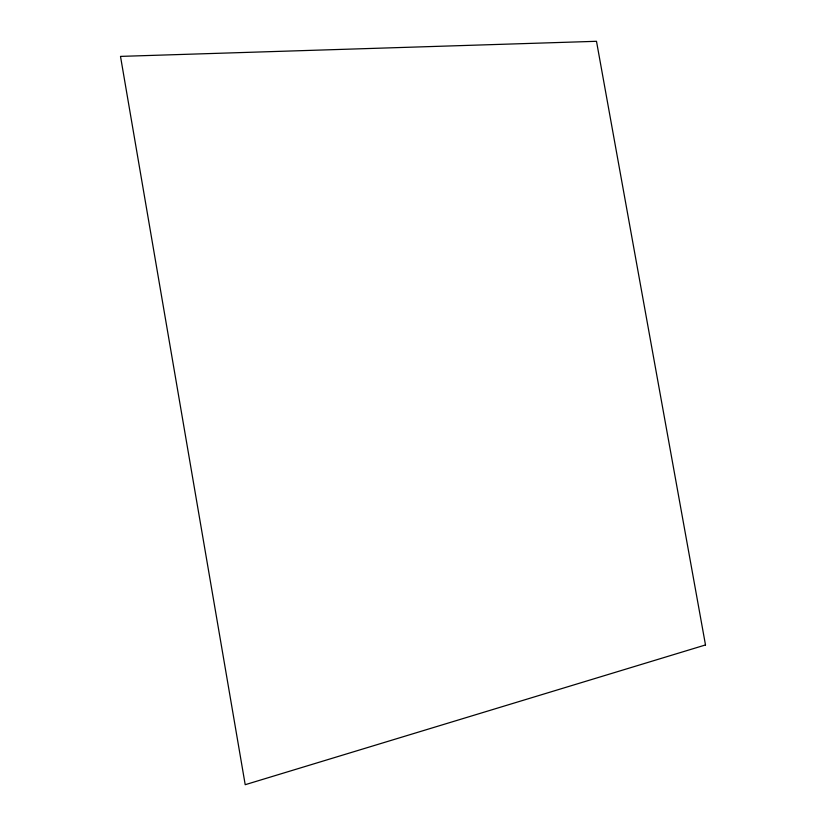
<?xml version="1.0" encoding="UTF-8"?>
<svg xmlns="http://www.w3.org/2000/svg" width="826" height="826" viewBox="0 0 826 826"><rect width="100%" height="100%" fill="white"/><g stroke="black" fill="none" stroke-linecap="round" stroke-linejoin="round"><path stroke-width="1.24" d="M705.497 644.951L245.208 784.7L120.503 56.395L596.496 41.3L705.497 644.951"/></g></svg>
